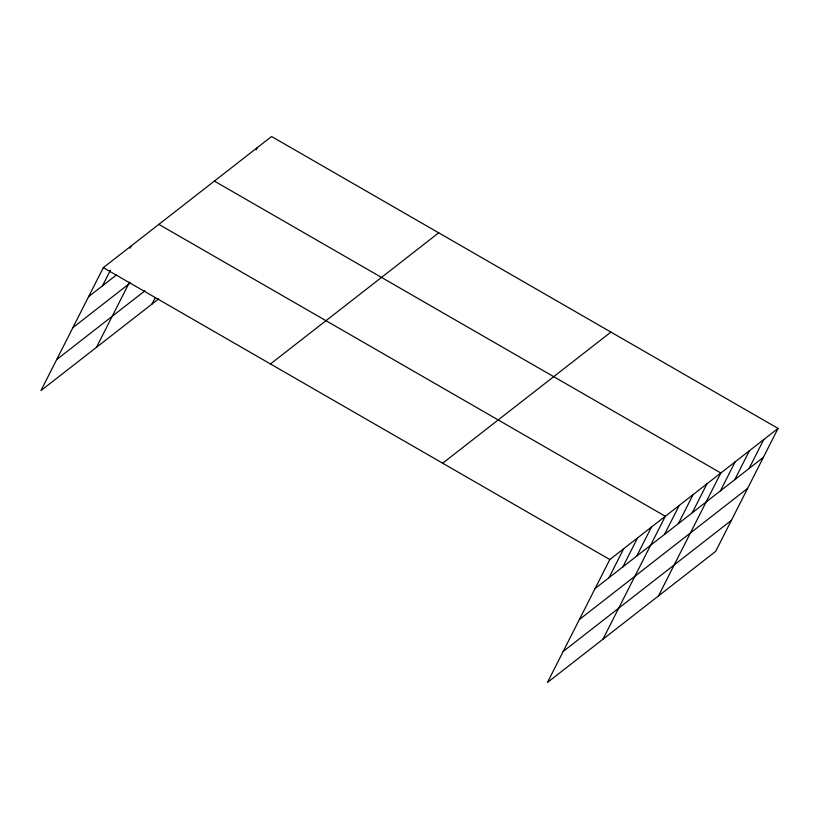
<?xml version="1.0" encoding="UTF-8"?>
<svg xmlns="http://www.w3.org/2000/svg" width="819" height="819" viewBox="0 0 819 819"><rect width="100%" height="100%" fill="white"/><g stroke="black" fill="none" stroke-linecap="round" stroke-linejoin="round"><path stroke-width="1.23" d="M778.05 428.409L609.807 559.541L547.43 682.493L715.673 551.361L778.05 428.409L271.57 136.507L103.327 267.639L40.95 390.591L158.671 298.843M102.498 285.811L110.422 270.198M129.955 248.239L131.091 246.007M96.468 347.317L129.535 282.146M151.996 304.044L155.364 297.399M256.142 149.887L257.268 147.655M608.978 577.712L623.689 548.72M622.86 566.891L637.561 537.899M636.742 556.07L651.443 527.088M602.948 639.219L665.325 516.267L158.845 224.365M664.496 534.438L679.207 505.446M678.378 523.617L693.089 494.625M692.26 512.796L706.971 483.814M658.466 595.945L720.843 472.993L214.373 181.091M720.444 490.837L735.145 461.844M734.745 479.688L749.446 450.696M749.047 468.54L763.748 439.557M88.616 296.632L116.38 274.989M72.891 327.641L130.395 282.821M56.685 359.582L144.922 290.806M270.465 363.964L438.708 232.831M442.669 463.216L610.913 332.084M595.096 588.523L763.349 457.391M579.371 619.533L747.614 488.4M563.155 651.484L731.408 520.352M103.327 267.639L609.807 559.541"/></g></svg>
